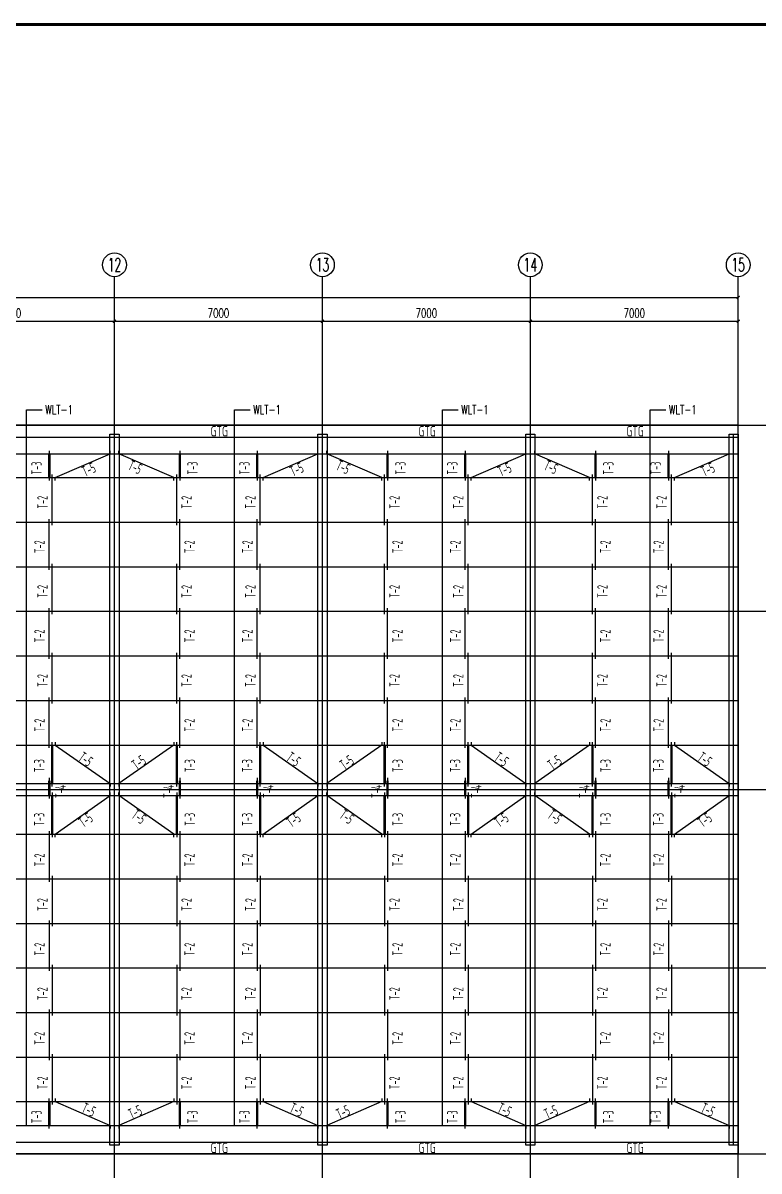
# Model space of a CAD drawing. Extents: x -17471 to 313636, y -71590 to 757901.
# Drawn here: x 273623 to 298406, y 431957 to 470590 of the extents above; entities that cross this region are included whole.
import ezdxf
from ezdxf.enums import TextEntityAlignment as Align

# ---------------------------------------------------------------- set-up
doc = ezdxf.new("R2010")
doc.units = 0
doc.header["$LTSCALE"] = 1000
doc.header["$MEASUREMENT"] = 0
for name, color, linetype in [('3T_WOOD', 21, 'Continuous'), ('AXIS', 3, 'Continuous'), ('AXIS_TEXT', 7, 'Continuous'), ('DIM_SYMB', 3, 'Continuous'), ('DOTE', 1, 'Continuous'), ('PUB_TEXT', 7, 'Continuous'), ('PUB_TITLE', 4, 'Continuous'), ('钢梁', 3, 'Continuous')]:
    doc.layers.add(name, color=color, linetype=linetype)
doc.styles.add('_SIMPLEX', font='sysz.shx', dxfattribs={"width": 0.8, "bigfont": 'syfs.shx'})
doc.styles.add('_TCH_AXIS', font='COMPLEX', dxfattribs={"bigfont": 'GBCBIG'})
doc.styles.add('_TCH_DIM', font='SIMPLEX', dxfattribs={"bigfont": 'GBCBIG'})
doc.styles.add('_TCH_DIM_T3', font='SIMPLEX', dxfattribs={"width": 0.705882, "bigfont": 'GBCBIG'})
doc.styles.add('COMPLEX', font='COMPLEX')
doc.styles.add('TSSD_REIN', font='Tssdeng.shx', dxfattribs={"width": 0.7, "bigfont": 'hztxt.shx'})
doc.dimstyles.new('_TCH_ARCH&&100', dxfattribs={"dimtxt": 297.5, "dimasz": 100, "dimexe": 250, "dimexo": 300, "dimgap": 126.25, "dimtad": 1, "dimdec": 0, "dimzin": 0, "dimdsep": 46, "dimtxsty": '_TCH_DIM_T3', "dimblk": 'ARCHTICK', "dimcen": 0.09, "dimclrt": 7, "dimazin": 2, "dimtfac": 1, "dimtdec": 0, "dimtix": 1, "dimtmove": 2, "dimatfit": 3, "dimfxl": 0, "dimtolj": 1, "dimtzin": 0, "dimarcsym": 0})

# ---------------------------------------------------------------- blocks, each defined once
blk = doc.blocks.new('WLT2')
for p, q in [((204356, 456193), (204356, 455193)), ((204456, 453693), (204456, 455393)), ((204356, 452193), (204356, 453893)), ((204456, 450693), (204456, 452393)), ((204356, 449193), (204356, 450893)), ((204456, 447693), (204456, 449393)), ((204356, 446193), (204356, 447893)), ((204456, 444893), (204456, 446393)), ((204356, 445193), (204356, 444493)), ((204456, 444693), (204456, 443193)), ((204356, 443393), (204356, 441693)), ((204456, 441893), (204456, 440193)), ((204356, 440393), (204356, 438693)), ((204456, 438893), (204456, 437193)), ((204356, 437393), (204356, 435693)), ((204456, 435893), (204456, 434193)), ((204356, 433393), (204356, 434393))]:
    blk.add_line(p, q)
at = {"const_width": 80}
for points in [[(204356, 455293), (204356, 456093)], [(204456, 446293), (204456, 444993)], [(204356, 445093), (204356, 444593)], [(204456, 443293), (204456, 444593)], [(204356, 434293), (204356, 433493)]]:
    blk.add_lwpolyline(points, dxfattribs=at)
for points in [[(204556, 455193), (204556, 455293), (206401, 456093), (206401, 456193)], [(204556, 446393), (204556, 446293), (206401, 444993), (206401, 444893)], [(204556, 443193), (204556, 443293), (206401, 444593), (206401, 444693)], [(204556, 434393), (204556, 434293), (206401, 433493), (206401, 433393)]]:
    blk.add_lwpolyline(points)
at = {"color": 3, "linetype": 'ByBlock', "style": '_SIMPLEX', "width": 0.65}
for s, rotation, p in [('T-3', 90, (204100, 455393)), ('T-5', 24.3666, (205556, 455314, 1177)), ('T-2', 90, (204300, 454248)), ('T-2', 90, (204200, 452748)), ('T-2', 90, (204300, 451248)), ('T-2', 90, (204200, 449748)), ('T-2', 90, (204300, 448248)), ('T-2', 90, (204200, 446748)), ('T-5', 324.66, (205298, 445800, 2353)), ('T-3', 90, (204192, 445382)), ('T-4', 90, (204907, 444510)), ('T-3', 90, (204192, 443575)), ('T-5', 35.34, (205501, 443500, 2353)), ('T-2', 90, (204200, 442209)), ('T-2', 90, (204300, 440709)), ('T-2', 90, (204200, 439209)), ('T-2', 90, (204300, 437709)), ('T-2', 90, (204200, 436209)), ('T-2', 90, (204300, 434709)), ('T-5', 335.6334, (205411, 433952, 1177)), ('T-3', 90, (204100, 433564))]:
    blk.add_text(s, height=350, rotation=rotation, dxfattribs=at).set_placement(p)
blk = doc.blocks.new('WLT1')
for p, q in [((202056, 456193), (202056, 455193)), ((201956, 453693), (201956, 455393)), ((202056, 452193), (202056, 453893)), ((201956, 450693), (201956, 452393)), ((202056, 449193), (202056, 450893)), ((201956, 447693), (201956, 449393)), ((202056, 446193), (202056, 447893)), ((201956, 444893), (201956, 446393)), ((202056, 445193), (202056, 444493)), ((201956, 444693), (201956, 443193)), ((202056, 443393), (202056, 441693)), ((201956, 441893), (201956, 440193)), ((202056, 440393), (202056, 438693)), ((201956, 438893), (201956, 437193)), ((202056, 437393), (202056, 435693)), ((201956, 435893), (201956, 434193)), ((202056, 433393), (202056, 434393))]:
    blk.add_line(p, q)
for points in [[(201856, 455193), (201856, 455293), (200011, 456093), (200011, 456193)], [(201856, 446393), (201856, 446293), (200011, 444993), (200011, 444893)], [(201856, 443193), (201856, 443293), (200011, 444593), (200011, 444693)], [(201856, 434393), (201856, 434293), (200011, 433493), (200011, 433393)]]:
    blk.add_lwpolyline(points)
at = {"const_width": 80}
for points in [[(202056, 455293), (202056, 456093)], [(201956, 446293), (201956, 444993)], [(202056, 445093), (202056, 444593)], [(201956, 443293), (201956, 444593)], [(202056, 434293), (202056, 433493)]]:
    blk.add_lwpolyline(points, dxfattribs=at)
at = {"color": 3, "linetype": 'ByBlock', "style": '_SIMPLEX', "width": 0.65}
for s, rotation, p in [('T-5', 335.6334, (200284, 455573, 1177)), ('T-3', 90, (202662, 455393)), ('T-2', 90, (202462, 454248)), ('T-2', 90, (202562, 452748)), ('T-2', 90, (202462, 451248)), ('T-2', 90, (202562, 449748)), ('T-2', 90, (202462, 448248)), ('T-2', 90, (202562, 446748)), ('T-5', 35.34, (200601, 445436, 2353)), ('T-3', 90, (202570, 445382)), ('T-4', 90, (201855, 444510)), ('T-5', 324.66, (200399, 443863, 2353)), ('T-3', 90, (202570, 443575)), ('T-2', 90, (202562, 442209)), ('T-2', 90, (202462, 440709)), ('T-2', 90, (202562, 439209)), ('T-2', 90, (202462, 437709)), ('T-2', 90, (202562, 436209)), ('T-2', 90, (202462, 434709)), ('T-5', 24.3666, (200428, 433693, 1177)), ('T-3', 90, (202662, 433564))]:
    blk.add_text(s, height=350, rotation=rotation, dxfattribs=at).set_placement(p)
blk = doc.blocks.new('_ArchTick')
at = {"color": 0, "linetype": 'ByBlock', "const_width": 0.4}
blk.add_lwpolyline([(-0.5, -0.5), (0.5, 0.5)], dxfattribs=at)
blk = doc.blocks.new('*D1710')
at = {"layer": 'AXIS', "color": 0, "lineweight": -2, "transparency": 16777216}
for p, q in [((269706, 458353), (269706, 460803)), ((269706, 460553), (276706, 460553)), ((276706, 458353), (276706, 460803))]:
    blk.add_line(p, q, dxfattribs=at)
at = {"layer": 'Defpoints', "color": 0, "transparency": 16777216}
for p in [(276706, 460553), (269706, 458053), (276706, 458053)]:
    blk.add_point(p, dxfattribs=at)
at = {"layer": 'AXIS', "color": 0, "lineweight": -2, "transparency": 16777216, "xscale": 100, "yscale": 100, "zscale": 100, "rotation": 180}
blk.add_blockref('_ArchTick', (269706, 460553), dxfattribs=at)
at = {"layer": 'AXIS', "color": 0, "lineweight": -2, "transparency": 16777216, "xscale": 100, "yscale": 100, "zscale": 100}
blk.add_blockref('_ArchTick', (276706, 460553), dxfattribs=at)
at = {"layer": 'AXIS', "color": 7, "transparency": 16777216, "insert": (273206, 460828), "char_height": 297.5, "attachment_point": 5, "style": '_TCH_DIM_T3'}
blk.add_mtext('\\A1;7000', dxfattribs=at)
blk = doc.blocks.new('*D1711')
at = {"layer": 'AXIS', "color": 0, "lineweight": -2, "transparency": 16777216}
for p, q in [((276706, 458353), (276706, 460803)), ((276706, 460553), (283706, 460553)), ((283706, 458353), (283706, 460803))]:
    blk.add_line(p, q, dxfattribs=at)
at = {"layer": 'Defpoints', "color": 0, "transparency": 16777216}
for p in [(283706, 460553), (276706, 458053), (283706, 458053)]:
    blk.add_point(p, dxfattribs=at)
at = {"layer": 'AXIS', "color": 0, "lineweight": -2, "transparency": 16777216, "xscale": 100, "yscale": 100, "zscale": 100, "rotation": 180}
blk.add_blockref('_ArchTick', (276706, 460553), dxfattribs=at)
at = {"layer": 'AXIS', "color": 0, "lineweight": -2, "transparency": 16777216, "xscale": 100, "yscale": 100, "zscale": 100}
blk.add_blockref('_ArchTick', (283706, 460553), dxfattribs=at)
at = {"layer": 'AXIS', "color": 7, "transparency": 16777216, "insert": (280206, 460828), "char_height": 297.5, "attachment_point": 5, "style": '_TCH_DIM_T3'}
blk.add_mtext('\\A1;7000', dxfattribs=at)
blk = doc.blocks.new('*D1712')
at = {"layer": 'AXIS', "color": 0, "lineweight": -2, "transparency": 16777216}
for p, q in [((283706, 458353), (283706, 460803)), ((283706, 460553), (290706, 460553)), ((290706, 458353), (290706, 460803))]:
    blk.add_line(p, q, dxfattribs=at)
at = {"layer": 'Defpoints', "color": 0, "transparency": 16777216}
for p in [(290706, 460553), (283706, 458053), (290706, 458053)]:
    blk.add_point(p, dxfattribs=at)
at = {"layer": 'AXIS', "color": 0, "lineweight": -2, "transparency": 16777216, "xscale": 100, "yscale": 100, "zscale": 100, "rotation": 180}
blk.add_blockref('_ArchTick', (283706, 460553), dxfattribs=at)
at = {"layer": 'AXIS', "color": 0, "lineweight": -2, "transparency": 16777216, "xscale": 100, "yscale": 100, "zscale": 100}
blk.add_blockref('_ArchTick', (290706, 460553), dxfattribs=at)
at = {"layer": 'AXIS', "color": 7, "transparency": 16777216, "insert": (287206, 460828), "char_height": 297.5, "attachment_point": 5, "style": '_TCH_DIM_T3'}
blk.add_mtext('\\A1;7000', dxfattribs=at)
blk = doc.blocks.new('*D1713')
at = {"layer": 'AXIS', "color": 0, "lineweight": -2, "transparency": 16777216}
for p, q in [((290706, 458353), (290706, 460803)), ((290706, 460553), (297706, 460553)), ((297706, 458353), (297706, 460803))]:
    blk.add_line(p, q, dxfattribs=at)
at = {"layer": 'Defpoints', "color": 0, "transparency": 16777216}
for p in [(297706, 460553), (290706, 458053), (297706, 458053)]:
    blk.add_point(p, dxfattribs=at)
at = {"layer": 'AXIS', "color": 0, "lineweight": -2, "transparency": 16777216, "xscale": 100, "yscale": 100, "zscale": 100, "rotation": 180}
blk.add_blockref('_ArchTick', (290706, 460553), dxfattribs=at)
at = {"layer": 'AXIS', "color": 0, "lineweight": -2, "transparency": 16777216, "xscale": 100, "yscale": 100, "zscale": 100}
blk.add_blockref('_ArchTick', (297706, 460553), dxfattribs=at)
at = {"layer": 'AXIS', "color": 7, "transparency": 16777216, "insert": (294206, 460828), "char_height": 297.5, "attachment_point": 5, "style": '_TCH_DIM_T3'}
blk.add_mtext('\\A1;7000', dxfattribs=at)
blk = doc.blocks.new('*D1714')
at = {"layer": 'AXIS', "color": 0, "lineweight": -2, "transparency": 16777216}
for p, q in [((199706, 458353), (199706, 461603)), ((199706, 461353), (297706, 461353)), ((297706, 458353), (297706, 461603))]:
    blk.add_line(p, q, dxfattribs=at)
at = {"layer": 'Defpoints', "color": 0, "transparency": 16777216}
for p in [(297706, 461353), (199706, 458053), (297706, 458053)]:
    blk.add_point(p, dxfattribs=at)
at = {"layer": 'AXIS', "color": 0, "lineweight": -2, "transparency": 16777216, "xscale": 100, "yscale": 100, "zscale": 100, "rotation": 180}
blk.add_blockref('_ArchTick', (199706, 461353), dxfattribs=at)
at = {"layer": 'AXIS', "color": 0, "lineweight": -2, "transparency": 16777216, "xscale": 100, "yscale": 100, "zscale": 100}
blk.add_blockref('_ArchTick', (297706, 461353), dxfattribs=at)
at = {"layer": 'AXIS', "color": 7, "transparency": 16777216, "insert": (248706, 461628), "char_height": 297.5, "attachment_point": 5, "style": '_TCH_DIM_T3'}
blk.add_mtext('\\A1;98000', dxfattribs=at)
blk = doc.blocks.new('_AXISO')
blk.add_circle((0, 0), 0.5)
at = {"layer": 'AXIS_TEXT', "style": 'COMPLEX', "width": 1.041667}
blk.add_attdef('A', text='', height=0.56, dxfattribs=at).set_placement((-0.25, -0.28), (0.25, -0.28), align=Align.FIT)

msp = doc.modelspace()

# ---------------------------------------------------------------- linework, layer by layer
at = {"color": 6}
for points in [[(199706.1, 456652.6), (297706.1, 456652.6), (297706.1, 457052.6), (199706.1, 457052.6)], [(199706.1, 432932.6), (297706.1, 432932.6), (297706.1, 432532.6), (199706.1, 432532.6)]]:
    msp.add_lwpolyline(points, close=True, dxfattribs=at)
at = {"layer": '3T_WOOD'}
for p, q in [((199706.1, 456092.6), (297706.1, 456092.6)), ((199706.1, 455292.6), (297706.1, 455292.6)), ((199706.1, 453792.6), (297706.1, 453792.6)), ((199706.1, 452292.6), (297706.1, 452292.6)), ((199706.1, 450792.6), (297706.1, 450792.6)), ((199706.1, 449292.6), (297706.1, 449292.6)), ((199706.1, 447792.6), (297706.1, 447792.6)), ((199706.1, 446292.6), (297706.1, 446292.6)), ((199706.1, 444992.6), (297706.1, 444992.6)), ((199706.1, 444592.6), (297706.1, 444592.6)), ((199706.1, 443292.6), (297706.1, 443292.6)), ((199706.1, 441792.6), (297706.1, 441792.6)), ((199706.1, 440292.6), (297706.1, 440292.6)), ((199706.1, 438792.6), (297706.1, 438792.6)), ((199706.1, 437292.6), (297706.1, 437292.6)), ((199706.1, 435792.6), (297706.1, 435792.6)), ((199706.1, 434292.6), (297706.1, 434292.6)), ((199706.1, 433492.6), (297706.1, 433492.6))]:
    msp.add_line(p, q, dxfattribs=at)
at = {"layer": 'AXIS'}
for p, q in [((276706.1, 458052.6), (276706.1, 462052.6)), ((283706.1, 458052.6), (283706.1, 462052.6)), ((290706.1, 458052.6), (290706.1, 462052.6)), ((297706.1, 458052.6), (297706.1, 462052.6))]:
    msp.add_line(p, q, dxfattribs=at)
at = {"layer": 'DIM_SYMB'}
for p, q in [((273744.8, 433492.6), (273744.8, 457577)), ((273744.8, 457577), (273744.8, 457577)), ((273744.8, 457577), (274272.7, 457577)), ((280744.8, 433492.6), (280744.8, 457577)), ((280744.8, 457577), (280744.8, 457577)), ((280744.8, 457577), (281272.7, 457577)), ((287744.8, 433492.6), (287744.8, 457577)), ((287744.8, 457577), (287744.8, 457577)), ((287744.8, 457577), (288272.7, 457577)), ((294744.8, 433492.6), (294744.8, 457577)), ((294744.8, 457577), (294744.8, 457577)), ((294744.8, 457577), (295272.7, 457577))]:
    msp.add_line(p, q, dxfattribs=at)
at = {"layer": 'DOTE'}
for p, q in [((276706.1, 431532.6), (276706.1, 458052.6)), ((283706.1, 431532.6), (283706.1, 458052.6)), ((290706.1, 431532.6), (290706.1, 458052.6)), ((297706.1, 431532.6), (297706.1, 458052.6)), ((198706.1, 457052.6), (298706.1, 457052.6)), ((198706.1, 450792.6), (298706.1, 450792.6)), ((198706.1, 444792.6), (298706.1, 444792.6)), ((198706.1, 438792.6), (298706.1, 438792.6)), ((198706.1, 432532.6), (298706.1, 432532.6))]:
    msp.add_line(p, q, dxfattribs=at)
at = {"layer": 'PUB_TITLE', "const_width": 100}
msp.add_lwpolyline([(190035.9, 413140.5), (312635.9, 413140.5), (312635.9, 470540.5), (190035.9, 470540.5)], close=True, dxfattribs=at)
at = {"layer": '钢梁', "color": 2}
for p, q in [((276706.1, 432832.6), (276706.1, 456752.6)), ((283706.1, 432832.6), (283706.1, 456752.6)), ((290706.1, 432832.6), (290706.1, 456752.6)), ((297551.1, 432832.6), (297551.1, 456752.6))]:
    msp.add_line(p, q, dxfattribs=at)
at = {"layer": '钢梁', "color": 4}
for points in [[(276551.1, 456752.6), (276861.1, 456752.6), (276861.1, 432832.6), (276551.1, 432832.6)], [(283551.1, 456752.6), (283861.1, 456752.6), (283861.1, 432832.6), (283551.1, 432832.6)], [(290551.1, 456752.6), (290861.1, 456752.6), (290861.1, 432832.6), (290551.1, 432832.6)], [(297396.1, 456752.6), (297706.1, 456752.6), (297706.1, 432832.6), (297396.1, 432832.6)]]:
    msp.add_lwpolyline(points, close=True, dxfattribs=at)

# ---------------------------------------------------------------- block references
for name, p in [('WLT2', (70155, 0)), ('WLT1', (76845, 0)), ('WLT2', (77155, 0)), ('WLT1', (83845, 0)), ('WLT2', (84155, 0)), ('WLT1', (90845, 0)), ('WLT2', (91000, 0))]:
    msp.add_blockref(name, p)
at = {"layer": 'AXIS'}
ref = msp.add_blockref('_AXISO', (276706.1, 462452.6), dxfattribs=dict(at, xscale=800, yscale=800, zscale=800))
ref.add_attrib('A', '12', dxfattribs={"layer": 'AXIS_TEXT', "height": 452.55, "style": '_TCH_AXIS', "width": 0.724138}).set_placement((276479.8, 462226.4), (276932.3, 462226.4), align=Align.FIT)
ref = msp.add_blockref('_AXISO', (283706.1, 462452.6), dxfattribs=dict(at, xscale=800, yscale=800, zscale=800))
ref.add_attrib('A', '13', dxfattribs={"layer": 'AXIS_TEXT', "height": 452.55, "style": '_TCH_AXIS', "width": 0.724138}).set_placement((283479.8, 462226.4), (283932.3, 462226.4), align=Align.FIT)
ref = msp.add_blockref('_AXISO', (290706.1, 462452.6), dxfattribs=dict(at, xscale=800, yscale=800, zscale=800))
ref.add_attrib('A', '14', dxfattribs={"layer": 'AXIS_TEXT', "height": 452.55, "style": '_TCH_AXIS', "width": 0.677419}).set_placement((290479.8, 462226.4), (290932.3, 462226.4), align=Align.FIT)
ref = msp.add_blockref('_AXISO', (297706.1, 462452.6), dxfattribs=dict(at, xscale=800, yscale=800, zscale=800))
ref.add_attrib('A', '15', dxfattribs={"layer": 'AXIS_TEXT', "height": 452.55, "style": '_TCH_AXIS', "width": 0.724138}).set_placement((297479.8, 462226.4), (297932.3, 462226.4), align=Align.FIT)

# ---------------------------------------------------------------- texts
at = {"color": 2, "linetype": 'ByBlock', "style": 'TSSD_REIN', "width": 0.7}
for p in [(279942.9, 456674.7), (286942.9, 456674.7), (293942.9, 456674.7), (279942.9, 432560.6), (286942.9, 432560.6), (293942.9, 432560.6)]:
    msp.add_text('GTG', height=350, dxfattribs=at).set_placement(p)
at = {"layer": 'PUB_TEXT', "style": '_TCH_DIM', "width": 0.705882}
for p in [(274377.6, 457428.3), (281377.6, 457428.3), (288377.6, 457428.3), (295377.6, 457428.3)]:
    msp.add_text('WLT-1', height=297.5, dxfattribs=at).set_placement(p)

# ---------------------------------------------------------------- dimensions: what is measured, and where the dimension line sits
at = {"layer": 'AXIS'}
for p1, p2, distance, picture, middle in [((199706.1, 458052.6), (297706.1, 458052.6), 3300, '*D1714', (248706.1, 461627.6)), ((269706.1, 458052.6), (276706.1, 458052.6), 2500, '*D1710', (273206.1, 460827.6)), ((276706.1, 458052.6), (283706.1, 458052.6), 2500, '*D1711', (280206.1, 460827.6)), ((283706.1, 458052.6), (290706.1, 458052.6), 2500, '*D1712', (287206.1, 460827.6)), ((290706.1, 458052.6), (297706.1, 458052.6), 2500, '*D1713', (294206.1, 460827.6))]:
    dim = msp.add_aligned_dim(p1=p1, p2=p2, distance=distance, dimstyle='_TCH_ARCH&&100', dxfattribs=at)
    dim.commit()
    dim.dimension.update_dxf_attribs({"geometry": picture, "text_midpoint": middle})

doc.saveas('drawing.dxf')
